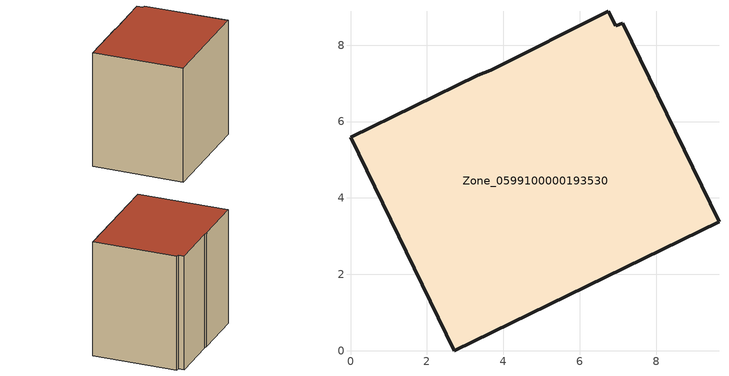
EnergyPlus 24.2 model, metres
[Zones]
Zone_0599100000193530
 floor ground (C_G): 3.33,7.22 3.67,7.34 6.75,8.89 6.94,8.51 7.12,8.57 9.65,3.38 2.72,0 0,5.59 z0
 wall outside (C_F): 3.67,7.34 3.33,7.22 0,5.59 2.72,0 9.65,3.38 7.12,8.57 6.94,8.51 6.75,8.89 3.67,7.34 z0:7.98
 roof outside (C_R): 6.75,8.89 3.67,7.34 3.33,7.22 0,5.59 2.72,0 9.65,3.38 7.12,8.57 6.94,8.51 z7.98
[BUILDING]
Pand.0599100000193530: North Axis=0; Terrain=City; Loads Convergence Tolerance Value=0.04; Temperature Convergence Tolerance Value=0.4; Solar Distribution=FullExterior; Maximum Number of Warmup Days=25; Minimum Number of Warmup Days=1
[Site:Location]
Rotterdam.The.Hague.AP_ZH_NLD Design_Conditions: Latitude=51.96; Longitude=4.45; Time Zone=1; Elevation=-4.5
[SITE:GROUNDTEMPERATURE:BUILDINGSURFACE]
18, 18, 18, 18, 18, 18, 18, 18, 18, 18, 18, 18
[MATERIAL] Thermal Absorptance=0.9; Solar Absorptance=0.7; Visible Absorptance=0.7
Name | Roughness | Thickness | Conductivity | Density | Specific Heat
G.TC.1965-1974 | MediumSmooth | 0.15 | 0.882353 | 540 | 1210
F.TC.1965-1974 | Rough | 0.3 | 0.697674 | 1920 | 840
R.TC.1965-1974 | MediumRough | 0.2 | 0.232558 | 1500 | 1000
[CONSTRUCTION]
C_G: G.TC.1965-1974
C_F: F.TC.1965-1974
C_R: R.TC.1965-1974
[ZONE]
Zone_0599100000193530: Type=1; Multiplier=1; Ceiling Height=Autocalculate; Volume=Autocalculate; Floor Area=autocalculate; Part of Total Floor Area=Yes
[ZONEINFILTRATION:DESIGNFLOWRATE]
Infil_Zone_0599100000193530: Zone or ZoneList or Space or SpaceList=Zone_0599100000193530; Schedule=AlwaysOn; Design Flow Rate Calculation Method=Flow/Area; Flow Rate per Floor Area=0.003; Constant Term Coefficient=1; Temperature Term Coefficient=0; Velocity Term Coefficient=0; Velocity Squared Term Coefficient=0
[HVACTEMPLATE:ZONE:IDEALLOADSAIRSYSTEM]
Zone_0599100000193530: Maximum Heating Supply Air Temperature=50; Minimum Cooling Supply Air Temperature=13; Maximum Heating Supply Air Humidity Ratio=0.0156; Minimum Cooling Supply Air Humidity Ratio=0.0077; Heating Limit=NoLimit; Cooling Limit=NoLimit; Dehumidification Control Type=ConstantSensibleHeatRatio; Cooling Sensible Heat Ratio=0.7; Dehumidification Setpoint=60; Humidification Control Type=None; Humidification Setpoint=30; Outdoor Air Method=None; Outdoor Air Flow Rate per Person=0.00944; Outdoor Air Flow Rate per Zone Floor Area=0; Outdoor Air Flow Rate per Zone=0; Demand Controlled Ventilation Type=None; Outdoor Air Economizer Type=NoEconomizer; Heat Recovery Type=None; Sensible Heat Recovery Effectiveness=0.7; Latent Heat Recovery Effectiveness=0.65
[ZONECONTROL:THERMOSTAT]
ThermostatControl_Zone_0599100000193530: Zone or ZoneList=Zone_0599100000193530; Control Type Schedule=DualSetpointControlType; Control 1=Thermostat_Zone_0599100000193530; Temperature Difference Between Cutout And Setpoint=0
[THERMOSTATSETPOINT:DUALSETPOINT]
Thermostat_Zone_0599100000193530: Heating Setpoint Temperature Schedule=HeatingSetpoint_Zone_0599100000193530; Cooling Setpoint Temperature Schedule=CoolingSetpoint_Zone_0599100000193530
[SCHEDULE:COMPACT]
HeatingSetpoint_Zone_0599100000193530: Through: 12/31, For: AllDays, Until: 24:00, 21
CoolingSetpoint_Zone_0599100000193530: Through: 12/31, For: AllDays, Until: 24:00, 24
DualSetpointControlType: Through: 12/31, For: AllDays, Until: 24:00, 4
AlwaysOn: Through: 12/31, For: AllDays, Until: 24:00, 1
